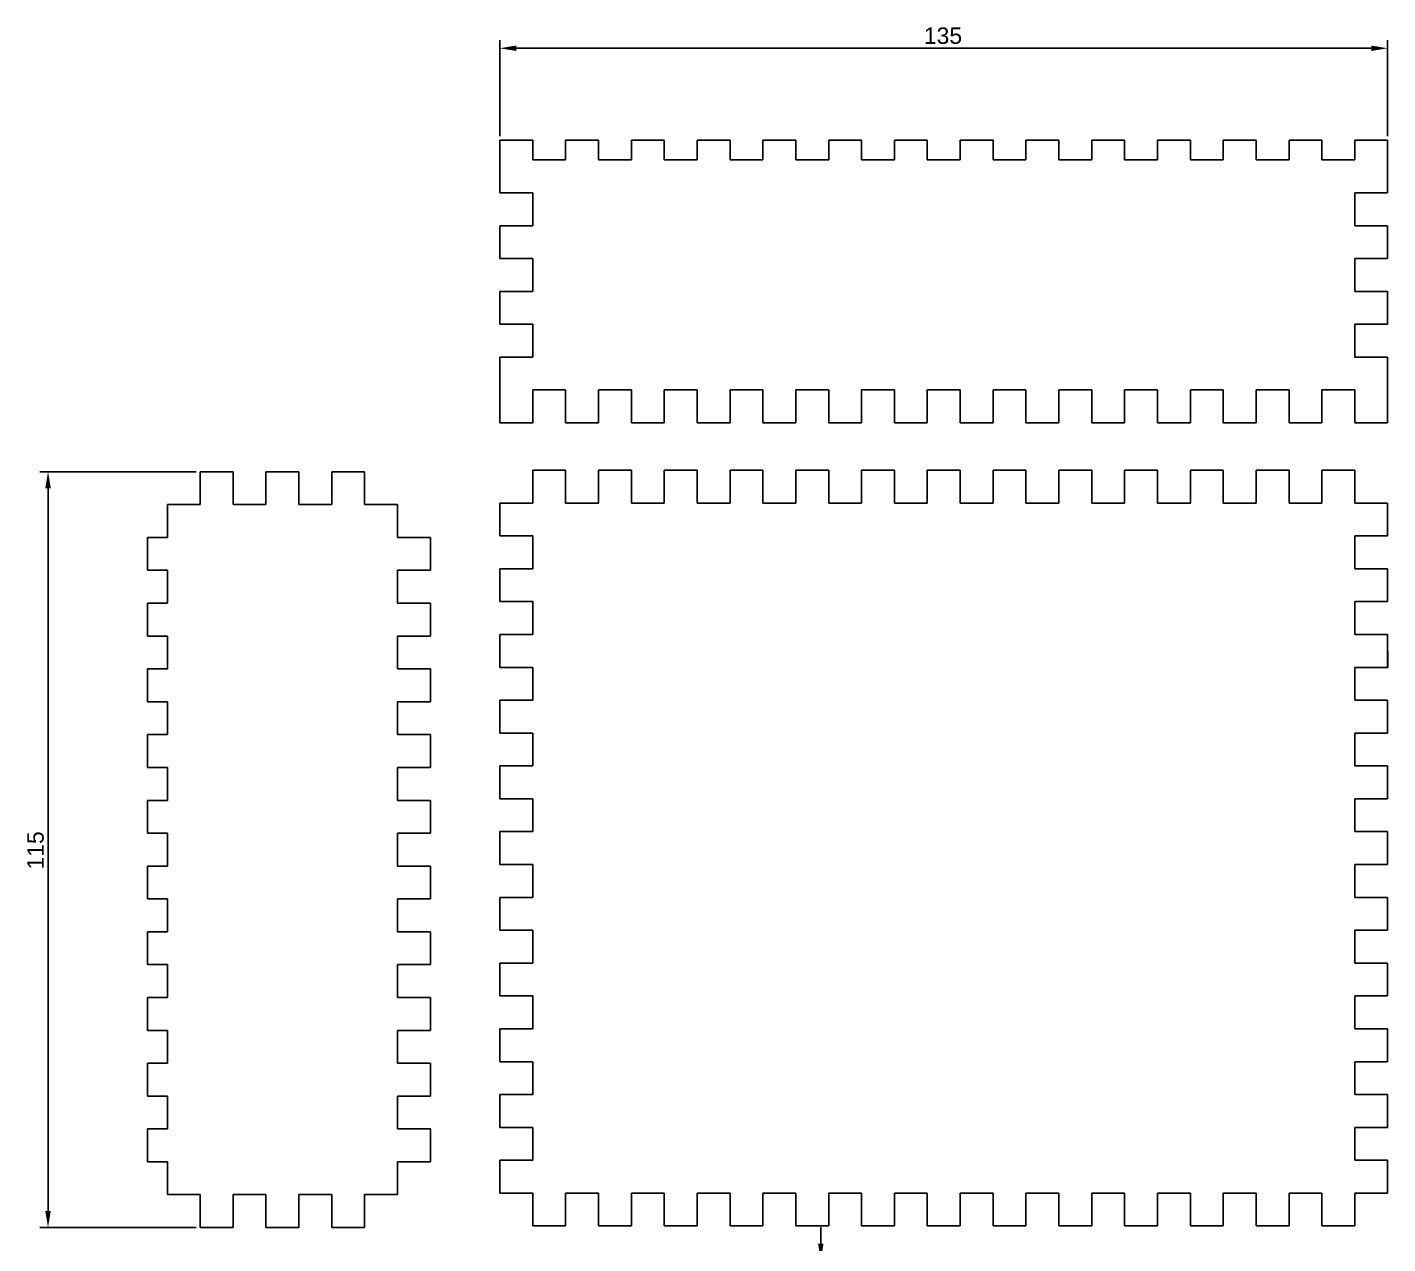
# Model space of a CAD drawing. Header units: millimetres. Extents: x -116 to 495, y 1 to 338.
# Drawn here: x 23.5 to 230.4, y 153 to 338.1 of the extents above; entities that cross this region are included whole.
import ezdxf

# ---------------------------------------------------------------- set-up
doc = ezdxf.new("R2010")
doc.units = ezdxf.units.MM
doc.styles.get("Standard").update_dxf_attribs({"font": 'arial.ttf'})
doc.dimstyles.new('ISO-25', dxfattribs={"dimtxt": 2.5, "dimasz": 2.5, "dimexe": 1.25, "dimexo": 0.625, "dimtad": 1, "dimtxsty": 'Standard', "dimcen": 2.5, "dimadec": 0, "dimazin": 0, "dimtfac": 1, "dimtmove": 0, "dimatfit": 3, "dimfxl": 1, "dimarcsym": 0})

# ---------------------------------------------------------------- blocks, each defined once
blk = doc.blocks.new('*D10')
at = {"color": 0, "lineweight": -2, "transparency": 16777216}
for p, q in [((144.2, 153.02), (144.2, 155.52)), ((146.01, 150.52), (142.95, 150.52)), ((144.2, 150.52), (144.2, 145.52)), ((146.01, 145.52), (142.95, 145.52)), ((144.2, 143.02), (144.2, 140.52))]:
    blk.add_line(p, q, dxfattribs=at)
at = {"color": 0, "transparency": 16777216}
for points in [[(143.78, 153.02), (144.62, 153.02), (144.2, 150.52)], [(143.78, 143.02), (144.62, 143.02), (144.2, 145.52)]]:
    blk.add_solid(points, dxfattribs=at)
at = {"layer": 'Defpoints', "color": 0, "transparency": 16777216}
for p in [(146.64, 150.52), (144.2, 145.52), (146.64, 145.52)]:
    blk.add_point(p, dxfattribs=at)
at = {"color": 0, "transparency": 16777216, "insert": (142.3, 148.02), "char_height": 2.5, "attachment_point": 5, "rotation": 90}
blk.add_mtext('5', dxfattribs=at)

msp = doc.modelspace()

# ---------------------------------------------------------------- linework, layer by layer
for p, q in [((95.408, 321.539), (95.408, 336.159)), ((230.408, 321.539), (230.408, 336.159)), ((97.908, 334.909), (227.908, 334.909)), ((95.408, 320.914), (95.408, 312.914)), ((95.408, 312.914), (95.408, 320.914)), ((95.408, 320.914), (100.408, 320.914)), ((100.408, 320.914), (100.408, 317.914)), ((105.408, 317.914), (105.408, 320.914)), ((105.408, 320.914), (110.408, 320.914)), ((110.408, 320.914), (110.408, 317.914)), ((115.408, 317.914), (115.408, 320.914)), ((115.408, 320.914), (120.408, 320.914)), ((120.408, 320.914), (120.408, 317.914)), ((125.408, 317.914), (125.408, 320.914)), ((125.408, 320.914), (130.408, 320.914)), ((130.408, 320.914), (130.408, 317.914)), ((135.408, 317.914), (135.408, 320.914)), ((135.408, 320.914), (140.408, 320.914)), ((140.408, 320.914), (140.408, 317.914)), ((145.408, 317.914), (145.408, 320.914)), ((145.408, 320.914), (150.408, 320.914)), ((150.408, 320.914), (150.408, 317.914)), ((155.408, 317.914), (155.408, 320.914)), ((155.408, 320.914), (160.408, 320.914)), ((160.408, 320.914), (160.408, 317.914)), ((165.408, 317.914), (165.408, 320.914)), ((165.408, 320.914), (170.408, 320.914)), ((170.408, 320.914), (170.408, 317.914)), ((175.408, 317.914), (175.408, 320.914)), ((175.408, 320.914), (180.408, 320.914)), ((180.408, 320.914), (180.408, 317.914)), ((185.408, 317.914), (185.408, 320.914)), ((185.408, 320.914), (190.408, 320.914)), ((190.408, 320.914), (190.408, 317.914)), ((195.408, 317.914), (195.408, 320.914)), ((195.408, 320.914), (200.408, 320.914)), ((200.408, 320.914), (200.408, 317.914)), ((205.408, 317.914), (205.408, 320.914)), ((205.408, 320.914), (210.408, 320.914)), ((210.408, 320.914), (210.408, 317.914)), ((215.408, 317.914), (215.408, 320.914)), ((215.408, 320.914), (220.408, 320.914)), ((220.408, 320.914), (220.408, 317.914)), ((225.408, 317.914), (225.408, 320.914)), ((225.408, 320.914), (230.408, 320.914)), ((230.408, 320.914), (230.408, 312.914)), ((100.408, 317.914), (105.408, 317.914)), ((110.408, 317.914), (115.408, 317.914)), ((120.408, 317.914), (125.408, 317.914)), ((130.408, 317.914), (135.408, 317.914)), ((140.408, 317.914), (145.408, 317.914)), ((150.408, 317.914), (155.408, 317.914)), ((160.408, 317.914), (165.408, 317.914)), ((170.408, 317.914), (175.408, 317.914)), ((180.408, 317.914), (185.408, 317.914)), ((190.408, 317.914), (195.408, 317.914)), ((200.408, 317.914), (205.408, 317.914)), ((210.408, 317.914), (215.408, 317.914)), ((220.408, 317.914), (225.408, 317.914)), ((95.408, 312.914), (100.408, 312.914)), ((100.408, 312.914), (100.408, 307.914)), ((225.408, 307.914), (225.408, 312.914)), ((225.408, 312.914), (230.408, 312.914)), ((100.408, 307.914), (95.408, 307.914)), ((95.408, 307.914), (95.408, 302.914)), ((95.408, 302.914), (95.408, 307.914)), ((230.408, 307.914), (225.408, 307.914)), ((230.408, 302.914), (230.408, 307.914)), ((230.408, 307.914), (230.408, 302.914)), ((95.408, 302.914), (100.408, 302.914)), ((100.408, 302.914), (100.408, 297.914)), ((225.408, 297.914), (225.408, 302.914)), ((225.408, 302.914), (230.408, 302.914)), ((100.408, 297.914), (95.408, 297.914)), ((95.408, 297.914), (95.408, 292.914)), ((95.408, 292.914), (95.408, 297.914)), ((230.408, 297.914), (225.408, 297.914)), ((230.408, 292.914), (230.408, 297.914)), ((230.408, 297.914), (230.408, 292.914)), ((95.408, 292.914), (100.408, 292.914)), ((100.408, 292.914), (100.408, 287.914)), ((225.408, 287.914), (225.408, 292.914)), ((225.408, 292.914), (230.408, 292.914)), ((95.408, 277.914), (95.408, 287.914)), ((100.408, 287.914), (95.408, 287.914)), ((230.408, 287.914), (225.408, 287.914)), ((230.408, 277.914), (230.408, 287.914)), ((230.408, 287.914), (230.408, 277.914)), ((105.408, 282.914), (100.408, 282.914)), ((100.408, 282.914), (100.408, 277.914)), ((105.408, 277.914), (105.408, 282.914)), ((115.408, 282.914), (110.408, 282.914)), ((110.408, 282.914), (110.408, 277.914)), ((115.408, 277.914), (115.408, 282.914)), ((125.408, 282.914), (120.408, 282.914)), ((120.408, 282.914), (120.408, 277.914)), ((125.408, 277.914), (125.408, 282.914)), ((135.408, 282.914), (130.408, 282.914)), ((130.408, 282.914), (130.408, 277.914)), ((135.408, 277.914), (135.408, 282.914)), ((145.408, 282.914), (140.408, 282.914)), ((140.408, 282.914), (140.408, 277.914)), ((145.408, 277.914), (145.408, 282.914)), ((155.408, 282.914), (150.408, 282.914)), ((150.408, 282.914), (150.408, 277.914)), ((155.408, 277.914), (155.408, 282.914)), ((165.408, 282.914), (160.408, 282.914)), ((160.408, 282.914), (160.408, 277.914)), ((165.408, 277.914), (165.408, 282.914)), ((175.408, 282.914), (170.408, 282.914)), ((170.408, 282.914), (170.408, 277.914)), ((175.408, 277.914), (175.408, 282.914)), ((185.408, 282.914), (180.408, 282.914)), ((180.408, 282.914), (180.408, 277.914)), ((185.408, 277.914), (185.408, 282.914)), ((195.408, 282.914), (190.408, 282.914)), ((190.408, 282.914), (190.408, 277.914)), ((195.408, 277.914), (195.408, 282.914)), ((205.408, 282.914), (200.408, 282.914)), ((200.408, 282.914), (200.408, 277.914)), ((205.408, 277.914), (205.408, 282.914)), ((215.408, 282.914), (210.408, 282.914)), ((210.408, 282.914), (210.408, 277.914)), ((215.408, 277.914), (215.408, 282.914)), ((225.408, 282.914), (220.408, 282.914)), ((220.408, 277.914), (220.408, 282.914)), ((225.408, 277.914), (225.408, 282.914)), ((100.408, 277.914), (95.408, 277.914)), ((110.408, 277.914), (105.408, 277.914)), ((120.408, 277.914), (115.408, 277.914)), ((130.408, 277.914), (125.408, 277.914)), ((140.408, 277.914), (135.408, 277.914)), ((150.408, 277.914), (145.408, 277.914)), ((160.408, 277.914), (155.408, 277.914)), ((170.408, 277.914), (165.408, 277.914)), ((180.408, 277.914), (175.408, 277.914)), ((190.408, 277.914), (185.408, 277.914)), ((200.408, 277.914), (195.408, 277.914)), ((210.408, 277.914), (205.408, 277.914)), ((220.408, 277.914), (215.408, 277.914)), ((230.408, 277.914), (225.408, 277.914)), ((49.216, 270.472), (25.45, 270.472)), ((49.841, 270.472), (54.841, 270.472)), ((49.841, 265.472), (49.841, 270.472)), ((49.841, 270.472), (54.841, 270.472)), ((54.841, 270.472), (54.841, 265.472)), ((59.841, 270.472), (64.841, 270.472)), ((59.841, 265.472), (59.841, 270.472)), ((59.841, 270.472), (64.841, 270.472)), ((64.841, 270.472), (64.841, 265.472)), ((69.841, 270.472), (74.841, 270.472)), ((69.841, 265.472), (69.841, 270.472)), ((69.841, 270.472), (74.841, 270.472)), ((74.841, 270.472), (74.841, 265.472)), ((100.408, 265.707), (100.408, 270.707)), ((100.408, 270.707), (105.408, 270.707)), ((105.408, 270.707), (105.408, 265.707)), ((110.408, 270.707), (115.408, 270.707)), ((110.408, 270.707), (110.408, 265.707)), ((115.408, 270.707), (115.408, 265.707)), ((120.408, 270.707), (125.408, 270.707)), ((120.408, 265.707), (120.408, 270.707)), ((125.408, 270.707), (125.408, 265.707)), ((130.408, 265.707), (130.408, 270.707)), ((130.408, 270.707), (135.408, 270.707)), ((135.408, 270.707), (135.408, 265.707)), ((140.408, 265.707), (140.408, 270.707)), ((140.408, 270.707), (145.408, 270.707)), ((145.408, 270.707), (145.408, 265.707)), ((150.408, 270.707), (155.408, 270.707)), ((150.408, 265.707), (150.408, 270.707)), ((155.408, 270.707), (155.408, 265.707)), ((160.408, 265.707), (160.408, 270.707)), ((160.408, 270.707), (165.408, 270.707)), ((165.408, 270.707), (165.408, 265.707)), ((170.408, 265.707), (170.408, 270.707)), ((170.408, 270.707), (175.408, 270.707)), ((175.408, 270.707), (175.408, 265.707)), ((180.408, 265.707), (180.408, 270.707)), ((180.408, 270.707), (185.408, 270.707)), ((185.408, 270.707), (185.408, 265.707)), ((190.408, 265.707), (190.408, 270.707)), ((190.408, 270.707), (195.408, 270.707)), ((195.408, 270.707), (195.408, 265.707)), ((200.408, 265.707), (200.408, 270.707)), ((200.408, 270.707), (205.408, 270.707)), ((205.408, 270.707), (205.408, 265.707)), ((210.408, 265.707), (210.408, 270.707)), ((210.408, 270.707), (215.408, 270.707)), ((215.408, 270.707), (215.408, 265.707)), ((220.408, 265.707), (220.408, 270.707)), ((220.408, 270.707), (225.408, 270.707)), ((225.408, 270.707), (225.408, 265.707)), ((26.7, 267.972), (26.7, 157.972)), ((44.841, 265.472), (44.841, 260.472)), ((44.841, 265.472), (49.841, 265.472)), ((54.841, 265.472), (59.841, 265.472)), ((64.841, 265.472), (69.841, 265.472)), ((74.841, 265.472), (79.841, 265.472)), ((79.841, 265.472), (79.841, 260.472)), ((100.408, 265.707), (95.408, 265.707)), ((95.408, 265.707), (95.408, 260.707)), ((105.408, 265.707), (110.408, 265.707)), ((115.408, 265.707), (120.408, 265.707)), ((125.408, 265.707), (130.408, 265.707)), ((135.408, 265.707), (140.408, 265.707)), ((145.408, 265.707), (150.408, 265.707)), ((155.408, 265.707), (160.408, 265.707)), ((165.408, 265.707), (170.408, 265.707)), ((175.408, 265.707), (180.408, 265.707)), ((185.408, 265.707), (190.408, 265.707)), ((195.408, 265.707), (200.408, 265.707)), ((205.408, 265.707), (210.408, 265.707)), ((215.408, 265.707), (220.408, 265.707)), ((225.408, 265.707), (230.408, 265.707)), ((230.408, 265.707), (230.408, 260.707)), ((100.408, 260.707), (95.408, 260.707)), ((100.408, 260.707), (100.408, 255.707)), ((225.408, 260.707), (225.408, 255.707)), ((230.408, 260.707), (225.408, 260.707)), ((44.841, 260.472), (41.841, 260.472)), ((41.841, 260.472), (41.841, 255.472)), ((79.841, 260.472), (84.841, 260.472)), ((84.841, 260.472), (84.841, 255.472)), ((41.841, 255.472), (44.841, 255.472)), ((44.841, 255.472), (44.841, 250.472)), ((84.841, 255.472), (79.841, 255.472)), ((79.841, 255.472), (79.841, 250.472)), ((100.408, 255.707), (95.408, 255.707)), ((95.408, 255.707), (95.408, 250.707)), ((225.408, 255.707), (230.408, 255.707)), ((230.408, 255.707), (230.408, 250.707)), ((44.841, 250.472), (41.841, 250.472)), ((41.841, 250.472), (41.841, 245.472)), ((79.841, 250.472), (84.841, 250.472)), ((84.841, 250.472), (84.841, 245.472)), ((95.408, 250.707), (100.408, 250.707)), ((100.408, 250.707), (100.408, 245.707)), ((230.408, 250.707), (225.408, 250.707)), ((225.408, 250.707), (225.408, 245.707)), ((41.841, 245.472), (44.841, 245.472)), ((44.841, 245.472), (44.841, 240.472)), ((44.841, 245.472), (44.863, 240.472)), ((84.841, 245.472), (79.841, 245.472)), ((79.841, 245.472), (79.841, 240.472)), ((100.408, 245.707), (95.408, 245.707)), ((95.408, 245.707), (95.408, 240.707)), ((225.408, 245.707), (230.408, 245.707)), ((230.408, 245.707), (230.43, 240.707)), ((230.408, 245.707), (230.408, 240.707)), ((44.863, 240.472), (41.841, 240.472)), ((41.841, 240.472), (41.841, 235.472)), ((79.841, 240.472), (84.841, 240.472)), ((84.841, 240.472), (84.841, 235.472)), ((100.408, 240.707), (95.408, 240.707)), ((100.408, 235.707), (100.408, 240.707)), ((230.43, 240.707), (225.43, 240.707)), ((225.43, 240.707), (225.43, 235.707)), ((44.841, 235.472), (41.841, 235.472)), ((44.841, 235.472), (44.841, 230.472)), ((84.841, 235.472), (79.841, 235.472)), ((79.841, 235.472), (79.841, 230.472)), ((95.408, 235.707), (100.408, 235.707)), ((95.408, 235.707), (95.408, 230.707)), ((230.408, 235.707), (225.408, 235.707)), ((230.408, 235.707), (230.408, 230.707)), ((41.841, 230.472), (44.841, 230.472)), ((41.841, 230.472), (41.841, 225.472)), ((79.841, 230.472), (84.841, 230.472)), ((84.841, 230.472), (84.841, 225.472)), ((100.408, 230.707), (95.408, 230.707)), ((100.408, 225.707), (100.408, 230.707)), ((225.408, 230.707), (230.408, 230.707)), ((225.408, 230.707), (225.408, 225.707)), ((95.408, 225.707), (100.408, 225.707)), ((95.408, 225.707), (95.408, 220.707)), ((230.408, 225.707), (225.408, 225.707)), ((230.408, 225.707), (230.408, 220.707)), ((44.841, 225.472), (41.841, 225.472)), ((44.841, 225.472), (44.841, 220.472)), ((44.841, 224.472), (44.841, 220.472)), ((44.841, 224.472), (44.841, 221.472)), ((84.841, 225.472), (79.841, 225.472)), ((79.841, 225.472), (79.841, 220.472)), ((79.841, 220.472), (79.841, 224.472)), ((41.841, 220.472), (44.841, 220.472)), ((41.841, 220.472), (41.841, 215.472)), ((79.841, 220.472), (84.841, 220.472)), ((84.841, 220.472), (84.841, 215.472)), ((100.408, 220.707), (95.408, 220.707)), ((100.408, 215.707), (100.408, 220.707)), ((225.408, 220.707), (230.408, 220.707)), ((225.408, 220.707), (225.408, 215.707)), ((41.841, 215.472), (44.841, 215.472)), ((44.841, 215.472), (44.841, 210.472)), ((84.841, 215.472), (79.841, 215.472)), ((79.841, 215.472), (79.841, 210.472)), ((95.408, 215.707), (100.408, 215.707)), ((95.408, 215.707), (95.408, 210.707)), ((225.408, 215.707), (230.408, 215.707)), ((230.408, 215.707), (230.408, 210.707)), ((44.841, 210.472), (41.841, 210.472)), ((41.841, 210.472), (41.841, 205.472)), ((79.841, 210.472), (84.841, 210.472)), ((84.841, 210.472), (84.841, 205.472)), ((100.408, 210.707), (95.408, 210.707)), ((100.408, 205.707), (100.408, 210.707)), ((230.408, 210.707), (225.408, 210.707)), ((225.408, 210.707), (225.408, 205.707)), ((44.841, 205.472), (41.841, 205.472)), ((44.841, 205.472), (44.841, 200.472)), ((84.841, 205.472), (79.841, 205.472)), ((79.841, 205.472), (79.841, 200.472)), ((95.408, 205.707), (100.408, 205.707)), ((95.408, 205.707), (95.408, 200.707)), ((230.408, 205.707), (225.408, 205.707)), ((230.408, 205.707), (230.408, 200.707)), ((100.408, 200.707), (95.408, 200.707)), ((100.408, 195.707), (100.408, 200.707)), ((225.408, 200.707), (230.408, 200.707)), ((225.408, 200.707), (225.408, 195.707)), ((41.841, 200.472), (44.841, 200.472)), ((41.841, 200.472), (41.841, 195.472)), ((79.841, 200.472), (84.841, 200.472)), ((84.841, 200.472), (84.841, 195.472)), ((44.841, 195.472), (41.841, 195.472)), ((44.841, 195.472), (44.841, 190.472)), ((84.841, 195.472), (79.841, 195.472)), ((79.841, 195.472), (79.841, 190.472)), ((95.408, 195.707), (100.408, 195.707)), ((95.408, 195.707), (95.408, 190.707)), ((230.408, 195.707), (225.408, 195.707)), ((230.408, 195.707), (230.408, 190.707)), ((41.841, 190.472), (44.841, 190.472)), ((41.841, 190.472), (41.841, 185.472)), ((79.841, 190.472), (84.841, 190.472)), ((84.841, 190.472), (84.841, 185.472)), ((100.408, 190.707), (95.408, 190.707)), ((100.408, 185.707), (100.408, 190.707)), ((225.408, 190.707), (230.408, 190.707)), ((225.408, 190.707), (225.408, 185.707)), ((44.841, 185.472), (41.841, 185.472)), ((44.841, 185.472), (44.841, 180.472)), ((84.841, 185.472), (79.841, 185.472)), ((79.841, 185.472), (79.841, 180.472)), ((95.408, 185.707), (100.408, 185.707)), ((95.408, 185.707), (95.408, 180.707)), ((230.408, 185.707), (225.408, 185.707)), ((230.408, 185.707), (230.408, 180.707)), ((41.841, 180.472), (44.841, 180.472)), ((41.841, 180.472), (41.841, 175.472)), ((79.841, 180.472), (84.841, 180.472)), ((84.841, 180.472), (84.841, 175.472)), ((100.408, 180.707), (95.408, 180.707)), ((100.408, 175.707), (100.408, 180.707)), ((225.408, 180.707), (230.408, 180.707)), ((225.408, 180.707), (225.408, 175.707)), ((44.841, 175.472), (41.841, 175.472)), ((44.841, 175.472), (44.841, 170.472)), ((84.841, 175.472), (79.841, 175.472)), ((79.841, 175.472), (79.841, 170.472)), ((95.416, 175.707), (100.416, 175.707)), ((95.416, 175.707), (95.416, 170.707)), ((230.408, 175.707), (225.408, 175.707)), ((230.408, 175.707), (230.408, 170.707)), ((44.841, 170.472), (41.841, 170.472)), ((41.841, 170.472), (41.841, 165.472)), ((79.841, 170.472), (84.841, 170.472)), ((84.841, 170.472), (84.841, 165.472)), ((95.416, 170.707), (100.416, 170.707)), ((100.416, 170.707), (100.416, 165.707)), ((225.408, 170.707), (225.408, 165.707)), ((230.408, 170.707), (225.408, 170.707)), ((95.416, 165.707), (95.408, 160.707)), ((100.416, 165.707), (95.416, 165.707)), ((225.408, 165.707), (230.408, 165.707)), ((230.408, 165.707), (230.408, 160.707)), ((41.841, 165.472), (44.841, 165.472)), ((44.841, 165.472), (44.841, 160.472)), ((84.841, 165.472), (79.841, 165.472)), ((79.841, 165.472), (79.841, 160.472)), ((44.841, 160.472), (49.841, 160.472)), ((49.841, 155.472), (49.841, 160.472)), ((54.841, 160.472), (54.841, 155.472)), ((54.841, 160.472), (59.841, 160.472)), ((59.841, 155.472), (59.841, 160.472)), ((64.841, 160.472), (64.841, 155.472)), ((64.841, 160.472), (69.841, 160.472)), ((69.841, 155.472), (69.841, 160.472)), ((74.841, 160.472), (74.841, 155.472)), ((74.841, 160.472), (79.841, 160.472)), ((100.416, 160.707), (95.408, 160.707)), ((100.416, 160.707), (100.416, 155.707)), ((105.408, 160.707), (105.408, 155.707)), ((110.408, 160.707), (105.408, 160.707)), ((110.408, 155.707), (110.408, 160.707)), ((115.408, 160.707), (115.408, 155.707)), ((120.408, 160.707), (115.408, 160.707)), ((120.408, 155.707), (120.408, 160.707)), ((130.408, 160.707), (125.408, 160.707)), ((125.408, 160.707), (125.408, 155.707)), ((130.408, 155.707), (130.408, 160.707)), ((140.408, 160.707), (135.408, 160.707)), ((135.408, 160.707), (135.408, 155.707)), ((140.408, 160.707), (135.408, 160.707)), ((140.408, 155.707), (140.408, 160.707)), ((150.408, 160.707), (145.408, 160.707)), ((145.408, 160.707), (145.408, 155.707)), ((150.408, 155.707), (150.408, 160.707)), ((155.408, 160.707), (155.408, 155.707)), ((160.408, 160.707), (155.408, 160.707)), ((160.408, 155.707), (160.408, 160.707)), ((170.408, 160.707), (165.408, 160.707)), ((165.408, 160.707), (165.408, 155.707)), ((170.408, 155.707), (170.408, 160.707)), ((180.408, 160.707), (175.408, 160.707)), ((175.408, 160.707), (175.408, 155.707)), ((180.408, 155.707), (180.408, 160.707)), ((190.408, 160.707), (185.408, 160.707)), ((190.396, 160.707), (185.408, 160.707)), ((185.408, 160.707), (185.408, 155.707)), ((190.408, 155.707), (190.396, 160.707)), ((200.408, 160.707), (195.408, 160.707)), ((200.408, 160.707), (195.408, 160.707)), ((195.408, 160.707), (195.408, 155.707)), ((200.408, 155.707), (200.408, 160.707)), ((210.408, 160.707), (205.408, 160.707)), ((205.408, 160.707), (205.408, 155.707)), ((210.408, 160.707), (205.408, 160.707)), ((210.408, 155.707), (210.408, 160.707)), ((215.408, 155.707), (215.408, 160.707)), ((215.408, 160.707), (220.408, 160.707)), ((220.408, 160.707), (220.408, 155.707)), ((225.408, 160.707), (230.408, 160.707)), ((225.408, 160.707), (225.408, 155.707)), ((49.216, 155.472), (25.45, 155.472)), ((49.841, 155.472), (54.841, 155.472)), ((59.841, 155.472), (64.841, 155.472)), ((69.841, 155.472), (74.841, 155.472)), ((100.416, 155.707), (105.408, 155.707)), ((115.408, 155.707), (110.408, 155.707)), ((110.408, 155.707), (115.408, 155.707)), ((120.408, 155.707), (125.408, 155.707)), ((130.408, 155.707), (135.408, 155.707)), ((145.408, 155.707), (140.408, 155.707)), ((155.408, 155.707), (150.408, 155.707)), ((165.408, 155.707), (160.408, 155.707)), ((175.408, 155.707), (170.408, 155.707)), ((170.408, 155.707), (175.408, 155.707)), ((185.408, 155.707), (180.408, 155.707)), ((180.408, 155.707), (185.408, 155.707)), ((195.408, 155.707), (190.408, 155.707)), ((205.408, 155.707), (200.408, 155.707)), ((215.408, 155.707), (210.408, 155.707)), ((220.408, 155.707), (225.408, 155.707))]:
    msp.add_line(p, q)
for points in [[(97.908, 335.325), (97.908, 334.492), (95.408, 334.909)], [(227.908, 335.325), (227.908, 334.492), (230.408, 334.909)], [(26.283, 267.972), (27.117, 267.972), (26.7, 270.472)], [(26.283, 157.972), (27.117, 157.972), (26.7, 155.472)]]:
    msp.add_solid(points)

# ---------------------------------------------------------------- texts
msp.add_text('135', height=2.5).set_placement((159.874, 335.578))
msp.add_text('115', height=2.5, rotation=90).set_placement((26.032, 209.938))

# ---------------------------------------------------------------- dimensions: what is measured, and where the dimension line sits
dim = msp.add_linear_dim(base=(144.2, 145.518), p1=(146.636, 150.518), p2=(146.636, 145.518), angle=90, dimstyle='ISO-25')
dim.commit()
dim.dimension.update_dxf_attribs({"geometry": '*D10', "text_midpoint": (142.303, 148.018)})

doc.saveas('drawing.dxf')
